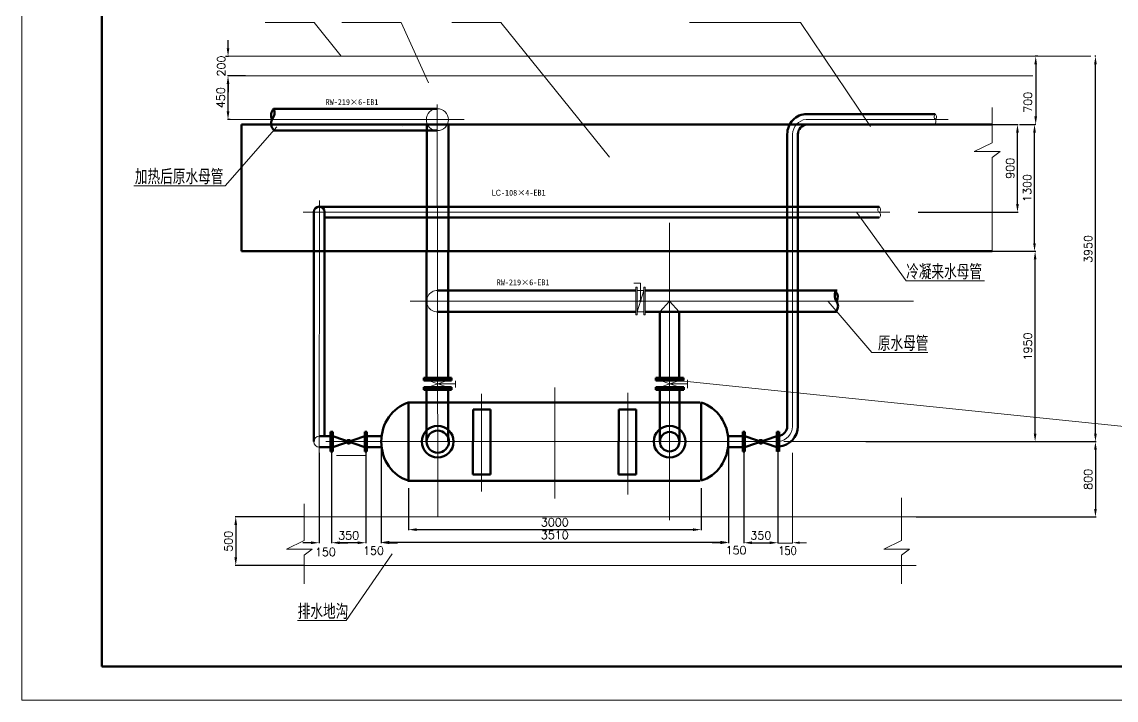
# Model space of a CAD drawing. Extents: x -13299 to -11289, y 2095 to 3220.
# Drawn here: x -13299 to -12962.5, y 2780.8 to 2989.4 of the extents above; entities that cross this region are included whole.
import ezdxf

# ---------------------------------------------------------------- set-up
doc = ezdxf.new("R2010")
doc.units = 0
doc.header["$LTSCALE"] = 10
doc.header["$MEASUREMENT"] = 0
doc.layers.get('Defpoints').update_dxf_attribs({"linetype": 'CONTINUOUS'})
for name, color, linetype, lineweight in [('1', 2, 'CONTINUOUS', 13), ('管道', 7, 'CONTINUOUS', 53), ('设备', 1, 'CONTINUOUS', 53)]:
    doc.layers.add(name, color=color, linetype=linetype, lineweight=lineweight)
doc.styles.add('HZTXT', font='txt', dxfattribs={"bigfont": 'HZTXT'})
doc.styles.get("Standard").update_dxf_attribs({"font": 'romant.shx', "width": 0.85, "bigfont": 'hztxt1.shx'})
doc.dimstyles.new('副本STANDARD', dxfattribs={"dimtxt": 2.5, "dimasz": 2.5, "dimexe": 0.18, "dimexo": 0.0625, "dimgap": 1, "dimtad": 1, "dimdec": 4, "dimzin": 0, "dimdsep": 46, "dimtxsty": 'HZTXT', "dimcen": 0.09, "dimclrt": 2, "dimadec": 0, "dimazin": 0, "dimtfac": 1, "dimtdec": 4, "dimtofl": 0, "dimtmove": 2, "dimatfit": 3, "dimfxl": 0, "dimtolj": 1, "dimtzin": 0, "dimarcsym": 0})

# ---------------------------------------------------------------- blocks, each defined once
blk = doc.blocks.new('*D103')
at = {"layer": '1', "color": 0, "lineweight": -2}
for p, q in [((-13235.63, 2981.32), (-13235.63, 2983.82)), ((-13236.46, 2978.82), (-13235.45, 2978.82)), ((-13233.72, 2972.82), (-13235.81, 2972.82)), ((-13235.63, 2970.32), (-13235.63, 2967.82))]:
    blk.add_line(p, q, dxfattribs=at)
at = {"layer": '1', "color": 0}
for points in [[(-13236.05, 2981.32), (-13235.22, 2981.32), (-13235.63, 2978.82)], [(-13236.05, 2970.32), (-13235.22, 2970.32), (-13235.63, 2972.82)]]:
    blk.add_solid(points, dxfattribs=at)
at = {"layer": 'Defpoints', "color": 0}
for p in [(-13236.52, 2978.82), (-13235.63, 2972.82), (-13233.65, 2972.82)]:
    blk.add_point(p, dxfattribs=at)
at = {"layer": '1', "color": 2, "insert": (-13237.73, 2975.82), "char_height": 2.5, "attachment_point": 5, "rotation": 90, "style": 'HZTXT'}
blk.add_mtext('\\A1;200', dxfattribs=at)
blk = doc.blocks.new('*D105')
at = {"layer": '1', "color": 0, "lineweight": -2}
for p, q in [((-13230.31, 2972.82), (-13235.81, 2972.82)), ((-13235.63, 2961.91), (-13235.63, 2970.32)), ((-13235, 2959.41), (-13235.81, 2959.41))]:
    blk.add_line(p, q, dxfattribs=at)
at = {"layer": '1', "color": 0}
for points in [[(-13236.05, 2970.32), (-13235.22, 2970.32), (-13235.63, 2972.82)], [(-13236.05, 2961.91), (-13235.22, 2961.91), (-13235.63, 2959.41)]]:
    blk.add_solid(points, dxfattribs=at)
at = {"layer": 'Defpoints', "color": 0}
for p in [(-13235.63, 2972.82), (-13230.24, 2972.82), (-13234.94, 2959.41)]:
    blk.add_point(p, dxfattribs=at)
at = {"layer": '1', "color": 2, "insert": (-13237.88, 2966.12), "char_height": 2.5, "attachment_point": 5, "rotation": 90, "style": 'HZTXT'}
blk.add_mtext('\\A1;450', dxfattribs=at)
blk = doc.blocks.new('*D106')
at = {"layer": '1', "color": 0, "lineweight": -2}
for p, q in [((-12986.51, 2978.82), (-12987.39, 2978.82)), ((-12987.21, 2976.32), (-12987.21, 2960.34)), ((-12987.17, 2957.84), (-12987.39, 2957.84))]:
    blk.add_line(p, q, dxfattribs=at)
at = {"layer": '1', "color": 0}
for points in [[(-12987.63, 2976.32), (-12986.8, 2976.32), (-12987.21, 2978.82)], [(-12987.63, 2960.34), (-12986.8, 2960.34), (-12987.21, 2957.84)]]:
    blk.add_solid(points, dxfattribs=at)
at = {"layer": 'Defpoints', "color": 0}
for p in [(-12986.45, 2978.82), (-12987.21, 2957.84), (-12987.1, 2957.84)]:
    blk.add_point(p, dxfattribs=at)
at = {"layer": '1', "color": 2, "insert": (-12989.62, 2964.68), "char_height": 2.5, "attachment_point": 5, "rotation": 90, "style": 'HZTXT'}
blk.add_mtext('\\A1;700', dxfattribs=at)
blk = doc.blocks.new('*D107')
at = {"layer": '1', "color": 0, "lineweight": -2}
for p, q in [((-12968.72, 2978.82), (-12969.01, 2978.82)), ((-12968.83, 2862.82), (-12968.83, 2976.32)), ((-12968.72, 2860.32), (-12969.01, 2860.32))]:
    blk.add_line(p, q, dxfattribs=at)
at = {"layer": '1', "color": 0}
for points in [[(-12969.25, 2976.32), (-12968.42, 2976.32), (-12968.83, 2978.82)], [(-12969.25, 2862.82), (-12968.42, 2862.82), (-12968.83, 2860.32)]]:
    blk.add_solid(points, dxfattribs=at)
at = {"layer": 'Defpoints', "color": 0}
for p in [(-12968.83, 2978.82), (-12968.65, 2978.82), (-12968.65, 2860.32)]:
    blk.add_point(p, dxfattribs=at)
at = {"layer": '1', "color": 2, "insert": (-12971.08, 2919.57), "char_height": 2.5, "attachment_point": 5, "rotation": 90, "style": 'HZTXT'}
blk.add_mtext('\\A1;3950', dxfattribs=at)
blk = doc.blocks.new('*D193')
at = {"layer": '1', "color": 0, "lineweight": -2}
for p, q in [((-12992.22, 2957.84), (-12987.39, 2957.84)), ((-12987.57, 2921.35), (-12987.57, 2955.34)), ((-12997.47, 2918.85), (-12987.39, 2918.85))]:
    blk.add_line(p, q, dxfattribs=at)
at = {"layer": '1', "color": 0}
for points in [[(-12987.99, 2955.34), (-12987.16, 2955.34), (-12987.57, 2957.84)], [(-12987.99, 2921.35), (-12987.16, 2921.35), (-12987.57, 2918.85)]]:
    blk.add_solid(points, dxfattribs=at)
at = {"layer": 'Defpoints', "color": 0}
for p in [(-12992.28, 2957.84), (-12987.57, 2957.84), (-12997.53, 2918.85)]:
    blk.add_point(p, dxfattribs=at)
at = {"layer": '1', "color": 2, "insert": (-12989.82, 2938.34), "char_height": 2.5, "attachment_point": 5, "rotation": 90, "style": 'HZTXT'}
blk.add_mtext('\\A1;1300', dxfattribs=at)
blk = doc.blocks.new('*D233')
at = {"layer": '1', "color": 0, "lineweight": -2}
for p, q in [((-13039.51, 2860.32), (-12968.65, 2860.32)), ((-12968.83, 2857.82), (-12968.83, 2839.65)), ((-13023.94, 2837.15), (-12968.65, 2837.15))]:
    blk.add_line(p, q, dxfattribs=at)
at = {"layer": '1', "color": 0}
for points in [[(-12969.25, 2857.82), (-12968.42, 2857.82), (-12968.83, 2860.32)], [(-12969.25, 2839.65), (-12968.42, 2839.65), (-12968.83, 2837.15)]]:
    blk.add_solid(points, dxfattribs=at)
at = {"layer": 'Defpoints', "color": 0}
for p in [(-13039.57, 2860.32), (-13024, 2837.15), (-12968.83, 2837.15)]:
    blk.add_point(p, dxfattribs=at)
at = {"layer": '1', "color": 2, "insert": (-12971.08, 2848.73), "char_height": 2.5, "attachment_point": 5, "rotation": 90, "style": 'HZTXT'}
blk.add_mtext('\\A1;800', dxfattribs=at)
blk = doc.blocks.new('*D234')
at = {"layer": '1', "color": 0, "lineweight": -2}
for p, q in [((-13000.7, 2957.84), (-12992.64, 2957.84)), ((-12992.82, 2933.39), (-12992.82, 2955.34)), ((-13023.36, 2930.89), (-12992.64, 2930.89))]:
    blk.add_line(p, q, dxfattribs=at)
at = {"layer": '1', "color": 0}
for points in [[(-12993.23, 2955.34), (-12992.4, 2955.34), (-12992.82, 2957.84)], [(-12993.23, 2933.39), (-12992.4, 2933.39), (-12992.82, 2930.89)]]:
    blk.add_solid(points, dxfattribs=at)
at = {"layer": 'Defpoints', "color": 0}
for p in [(-13000.76, 2957.84), (-12992.82, 2957.84), (-13023.43, 2930.89)]:
    blk.add_point(p, dxfattribs=at)
at = {"layer": '1', "color": 2, "insert": (-12995.07, 2944.37), "char_height": 2.5, "attachment_point": 5, "rotation": 90, "style": 'HZTXT'}
blk.add_mtext('\\A1;900', dxfattribs=at)
blk = doc.blocks.new('*D235')
at = {"layer": '1', "color": 0, "lineweight": -2}
for p, q in [((-13081.75, 2860.26), (-13081.75, 2829.05)), ((-13076.99, 2860.19), (-13076.99, 2829.05)), ((-13084.25, 2829.23), (-13086.75, 2829.23)), ((-13074.49, 2829.23), (-13071.99, 2829.23))]:
    blk.add_line(p, q, dxfattribs=at)
at = {"layer": '1', "color": 0}
for points in [[(-13084.25, 2829.65), (-13084.25, 2828.81), (-13081.75, 2829.23)], [(-13074.49, 2829.65), (-13074.49, 2828.81), (-13076.99, 2829.23)]]:
    blk.add_solid(points, dxfattribs=at)
at = {"layer": 'Defpoints', "color": 0}
for p in [(-13081.75, 2860.32), (-13076.99, 2860.25), (-13081.75, 2829.23)]:
    blk.add_point(p, dxfattribs=at)
at = {"layer": '1', "color": 2, "insert": (-13079.37, 2826.94), "char_height": 2.5, "attachment_point": 5, "style": 'HZTXT'}
blk.add_mtext('\\A1;150', dxfattribs=at)
blk = doc.blocks.new('*D236')
at = {"layer": '1', "color": 0, "lineweight": -2}
for p, q in [((-13076.99, 2857.18), (-13076.99, 2829.05)), ((-13066.51, 2857.2), (-13066.51, 2829.05)), ((-13074.49, 2829.23), (-13069.01, 2829.23))]:
    blk.add_line(p, q, dxfattribs=at)
at = {"layer": '1', "color": 0}
for points in [[(-13074.49, 2829.65), (-13074.49, 2828.81), (-13076.99, 2829.23)], [(-13069.01, 2829.65), (-13069.01, 2828.81), (-13066.51, 2829.23)]]:
    blk.add_solid(points, dxfattribs=at)
at = {"layer": 'Defpoints', "color": 0}
for p in [(-13076.99, 2857.25), (-13066.51, 2857.26), (-13066.51, 2829.23)]:
    blk.add_point(p, dxfattribs=at)
at = {"layer": '1', "color": 2, "insert": (-13071.75, 2831.48), "char_height": 2.5, "attachment_point": 5, "style": 'HZTXT'}
blk.add_mtext('\\A1;350', dxfattribs=at)
blk = doc.blocks.new('*D237')
at = {"layer": '1', "color": 0, "lineweight": -2}
for p, q in [((-13207.6, 2856.87), (-13207.6, 2829.05)), ((-13203.76, 2856.87), (-13203.76, 2829.05)), ((-13210.1, 2829.23), (-13212.6, 2829.23)), ((-13201.26, 2829.23), (-13198.76, 2829.23))]:
    blk.add_line(p, q, dxfattribs=at)
at = {"layer": '1', "color": 0}
for points in [[(-13210.1, 2829.65), (-13210.1, 2828.81), (-13207.6, 2829.23)], [(-13201.26, 2829.65), (-13201.26, 2828.81), (-13203.76, 2829.23)]]:
    blk.add_solid(points, dxfattribs=at)
at = {"layer": 'Defpoints', "color": 0}
for p in [(-13207.6, 2856.93), (-13203.76, 2856.93), (-13203.76, 2829.23)]:
    blk.add_point(p, dxfattribs=at)
at = {"layer": '1', "color": 2, "insert": (-13205.68, 2826.39), "char_height": 2.5, "attachment_point": 5, "style": 'HZTXT'}
blk.add_mtext('\\A1;150', dxfattribs=at)
blk = doc.blocks.new('*D238')
at = {"layer": '1', "color": 0, "lineweight": -2}
for p, q in [((-13203.76, 2857.2), (-13203.76, 2829.05)), ((-13193.27, 2857.18), (-13193.27, 2829.05)), ((-13195.77, 2829.23), (-13201.26, 2829.23))]:
    blk.add_line(p, q, dxfattribs=at)
at = {"layer": '1', "color": 0}
for points in [[(-13201.26, 2829.65), (-13201.26, 2828.81), (-13203.76, 2829.23)], [(-13195.77, 2829.65), (-13195.77, 2828.81), (-13193.27, 2829.23)]]:
    blk.add_solid(points, dxfattribs=at)
at = {"layer": 'Defpoints', "color": 0}
for p in [(-13203.76, 2857.26), (-13193.27, 2857.25), (-13203.76, 2829.23)]:
    blk.add_point(p, dxfattribs=at)
at = {"layer": '1', "color": 2, "insert": (-13198.52, 2831.48), "char_height": 2.5, "attachment_point": 5, "style": 'HZTXT'}
blk.add_mtext('\\A1;350', dxfattribs=at)
blk = doc.blocks.new('*D239')
at = {"layer": 'Defpoints', "color": 0}
for p in [(-13193.27, 2860.25), (-13188.52, 2860.32), (-13188.52, 2829.23)]:
    blk.add_point(p, dxfattribs=at)
at = {"layer": '管道', "color": 0, "lineweight": -2}
for p, q in [((-13193.27, 2860.19), (-13193.27, 2829.05)), ((-13188.52, 2860.26), (-13188.52, 2829.05)), ((-13195.77, 2829.23), (-13198.27, 2829.23)), ((-13186.02, 2829.23), (-13183.52, 2829.23))]:
    blk.add_line(p, q, dxfattribs=at)
at = {"layer": '管道', "color": 0}
for points in [[(-13195.77, 2829.65), (-13195.77, 2828.81), (-13193.27, 2829.23)], [(-13186.02, 2829.65), (-13186.02, 2828.81), (-13188.52, 2829.23)]]:
    blk.add_solid(points, dxfattribs=at)
at = {"layer": '管道', "color": 2, "insert": (-13190.9, 2826.8), "char_height": 2.5, "attachment_point": 5, "style": 'HZTXT'}
blk.add_mtext('\\A1;150', dxfattribs=at)
blk = doc.blocks.new('*D240')
at = {"layer": '1', "color": 0, "lineweight": -2}
for p, q in [((-13188.52, 2860.26), (-13188.52, 2829.2)), ((-13081.75, 2860.26), (-13081.75, 2829.2)), ((-13186.02, 2829.38), (-13084.25, 2829.38))]:
    blk.add_line(p, q, dxfattribs=at)
at = {"layer": '1', "color": 0}
for points in [[(-13186.02, 2829.8), (-13186.02, 2828.97), (-13188.52, 2829.38)], [(-13084.25, 2829.8), (-13084.25, 2828.97), (-13081.75, 2829.38)]]:
    blk.add_solid(points, dxfattribs=at)
at = {"layer": 'Defpoints', "color": 0}
for p in [(-13188.52, 2860.32), (-13081.75, 2860.32), (-13081.75, 2829.38)]:
    blk.add_point(p, dxfattribs=at)
at = {"layer": '1', "color": 2, "insert": (-13135.13, 2831.63), "char_height": 2.5, "attachment_point": 5, "style": 'HZTXT'}
blk.add_mtext('\\A1;3510', dxfattribs=at)
blk = doc.blocks.new('*D241')
at = {"layer": '1', "color": 0, "lineweight": -2}
for p, q in [((-13180.13, 2845.98), (-13180.13, 2833.08)), ((-13090.14, 2845.98), (-13090.14, 2833.08)), ((-13177.63, 2833.26), (-13092.64, 2833.26))]:
    blk.add_line(p, q, dxfattribs=at)
at = {"layer": '1', "color": 0}
for points in [[(-13177.63, 2833.67), (-13177.63, 2832.84), (-13180.13, 2833.26)], [(-13092.64, 2833.67), (-13092.64, 2832.84), (-13090.14, 2833.26)]]:
    blk.add_solid(points, dxfattribs=at)
at = {"layer": 'Defpoints', "color": 0}
for p in [(-13180.13, 2846.04), (-13090.14, 2846.04), (-13090.14, 2833.26)]:
    blk.add_point(p, dxfattribs=at)
at = {"layer": '1', "color": 2, "insert": (-13135.13, 2835.51), "char_height": 2.5, "attachment_point": 5, "style": 'HZTXT'}
blk.add_mtext('\\A1;3000', dxfattribs=at)
blk = doc.blocks.new('*D243')
at = {"layer": '1', "color": 0, "lineweight": -2}
for p, q in [((-13212.26, 2837.15), (-13233.44, 2837.15)), ((-13233.26, 2834.65), (-13233.26, 2824.71)), ((-13212.26, 2822.21), (-13233.44, 2822.21))]:
    blk.add_line(p, q, dxfattribs=at)
at = {"layer": '1', "color": 0}
for points in [[(-13233.68, 2834.65), (-13232.84, 2834.65), (-13233.26, 2837.15)], [(-13233.68, 2824.71), (-13232.84, 2824.71), (-13233.26, 2822.21)]]:
    blk.add_solid(points, dxfattribs=at)
at = {"layer": 'Defpoints', "color": 0}
for p in [(-13212.2, 2837.15), (-13233.26, 2822.21), (-13212.2, 2822.21)]:
    blk.add_point(p, dxfattribs=at)
at = {"layer": '1', "color": 2, "insert": (-13235.51, 2829.68), "char_height": 2.5, "attachment_point": 5, "rotation": 90, "style": 'HZTXT'}
blk.add_mtext('\\A1;500', dxfattribs=at)
blk = doc.blocks.new('*D277')
at = {"layer": '1', "color": 0, "lineweight": -2}
for p, q in [((-13000.55, 2918.85), (-12987.21, 2918.85)), ((-12987.39, 2862.82), (-12987.39, 2916.35)), ((-13006.37, 2860.32), (-12987.21, 2860.32))]:
    blk.add_line(p, q, dxfattribs=at)
at = {"layer": '1', "color": 0}
for points in [[(-12987.81, 2916.35), (-12986.98, 2916.35), (-12987.39, 2918.85)], [(-12987.81, 2862.82), (-12986.98, 2862.82), (-12987.39, 2860.32)]]:
    blk.add_solid(points, dxfattribs=at)
at = {"layer": 'Defpoints', "color": 0}
for p in [(-13000.61, 2918.85), (-12987.39, 2918.85), (-13006.43, 2860.32)]:
    blk.add_point(p, dxfattribs=at)
at = {"layer": '1', "color": 2, "insert": (-12989.64, 2889.58), "char_height": 2.5, "attachment_point": 5, "rotation": 90, "style": 'HZTXT'}
blk.add_mtext('\\A1;1950', dxfattribs=at)

msp = doc.modelspace()

# ---------------------------------------------------------------- hatches: boundary and pattern name
at = {"layer": '1'}
h = msp.add_hatch(color=256, dxfattribs=at)
h.paths.add_polyline_path([(-13108.78607, 2903.59715), (-13108.74449, 2903.67084), (-13108.74449, 2903.99096, 0.026300421), (-13108.78607, 2903.99315, 0.414213562), (-13109.18207, 2903.59715)])
h.paths.add_polyline_path([(-13108.39007, 2903.59715, 0.27061742), (-13108.59149, 2903.94205), (-13108.78607, 2903.59715)])
h.paths.add_polyline_path([(-13108.59149, 2903.94205, 0.102473955), (-13108.74449, 2903.99096), (-13108.74449, 2903.67084)])
h.paths.add_polyline_path([(-13108.78607, 2903.59715), (-13109.18207, 2903.59715, 0.27061742), (-13108.98064, 2903.25225)])
h.paths.add_polyline_path([(-13108.39007, 2903.59715), (-13108.78607, 2903.59715), (-13108.98064, 2903.25225, 0.129122375), (-13108.78607, 2903.20115, 0.414213562)])
h = msp.add_hatch(color=256, dxfattribs=at)
edge = h.paths.add_edge_path()
edge.add_arc((-13198.53236, 2860.29241), 0.89801, 0, 360)
h = msp.add_hatch(color=256, dxfattribs=at)
edge = h.paths.add_edge_path()
edge.add_arc((-13071.77661, 2860.28362), 0.89801, 0, 360)
h = msp.add_hatch(color=256, dxfattribs=at)
h.paths.add_polyline_path([(-13198.52609, 2860.3265), (-13198.59978, 2860.36807), (-13198.9199, 2860.36807, 0.026300421), (-13198.92209, 2860.3265, 0.414213562), (-13198.52609, 2859.9305)])
h.paths.add_polyline_path([(-13198.52609, 2860.7225, 0.27061742), (-13198.87099, 2860.52107), (-13198.52609, 2860.3265)])
h.paths.add_polyline_path([(-13198.87099, 2860.52107, 0.102473955), (-13198.9199, 2860.36807), (-13198.59978, 2860.36807)])
h.paths.add_polyline_path([(-13198.52609, 2860.3265), (-13198.52609, 2859.9305, 0.27061742), (-13198.18119, 2860.13192)])
h.paths.add_polyline_path([(-13198.52609, 2860.7225), (-13198.52609, 2860.3265), (-13198.18119, 2860.13192, 0.129122375), (-13198.13009, 2860.3265, 0.414213562)])
h = msp.add_hatch(color=256, dxfattribs=at)
h.paths.add_polyline_path([(-13071.72605, 2860.30891), (-13071.79974, 2860.35049), (-13072.11986, 2860.35049, 0.026300421), (-13072.12205, 2860.30891, 0.414213562), (-13071.72605, 2859.91291)])
h.paths.add_polyline_path([(-13071.72605, 2860.70491, 0.27061742), (-13072.07094, 2860.50349), (-13071.72605, 2860.30891)])
h.paths.add_polyline_path([(-13072.07094, 2860.50349, 0.102473955), (-13072.11986, 2860.35049), (-13071.79974, 2860.35049)])
h.paths.add_polyline_path([(-13071.72605, 2860.30891), (-13071.72605, 2859.91291, 0.27061742), (-13071.38115, 2860.11434)])
h.paths.add_polyline_path([(-13071.72605, 2860.70491), (-13071.72605, 2860.30891), (-13071.38115, 2860.11434, 0.129122375), (-13071.33005, 2860.30891, 0.414213562)])

# ---------------------------------------------------------------- linework, layer by layer
for p, q in [((-13299.0399, 2780.83484), (-13299.0399, 3200.83484)), ((-13209.18034, 2989.17097), (-13224.17319, 2989.17097)), ((-13209.18034, 2989.17097), (-13200.80664, 2978.81997)), ((-13182.36321, 2989.17097), (-13200.64708, 2989.17097)), ((-13182.36321, 2989.17097), (-13173.98952, 2970.62092)), ((-13151.76073, 2989.17097), (-13166.75358, 2989.17097)), ((-13151.76073, 2989.17097), (-13118.26322, 2947.76362)), ((-13059.50907, 2989.23269), (-13093.68021, 2989.23269)), ((-13059.50907, 2989.23269), (-13038.04867, 2957.21222)), ((-13235.63239, 2978.81997), (-12970.23704, 2978.81997)), ((-12988.10692, 2972.81997), (-13230.24317, 2972.81997)), ((-13171.12806, 2837.06531), (-13171.26251, 2964.0173)), ((-13000.60777, 2952.20359), (-13000.60777, 2963.10343)), ((-13234.94175, 2959.41127), (-13162.969, 2959.41127)), ((-13057.84094, 2959.41127), (-13014.17529, 2959.41127)), ((-13000.60777, 2960.48612), (-13000.60777, 2952.20359)), ((-13236.5594, 2939.03182), (-13220.64847, 2957.12092)), ((-13061.98776, 2865.01418), (-13061.98776, 2954.85757)), ((-13000.60777, 2952.20359), (-13006.09289, 2949.52396)), ((-13006.09289, 2949.52396), (-12998.16993, 2949.52396)), ((-12998.16993, 2949.52396), (-13000.60777, 2947.69693)), ((-13000.60777, 2947.69693), (-13000.60777, 2918.84547)), ((-13236.5594, 2939.03182), (-13264.58541, 2939.03182)), ((-13207.53735, 2934.4471), (-13207.60332, 2852.29497)), ((-13032.04876, 2930.89225), (-13212.47534, 2930.89225)), ((-13027.06173, 2909.7689), (-13042.34959, 2930.89225)), ((-13099.82674, 2836.22134), (-13099.82674, 2927.60608)), ((-13108.78607, 2909.05759), (-13110.86798, 2909.05759)), ((-13108.78607, 2909.05759), (-13108.78607, 2903.59715)), ((-13002.91699, 2909.7689), (-13027.06173, 2909.7689)), ((-13109.83238, 2907.85379), (-13110.24539, 2907.85734)), ((-13110.24539, 2899.31619), (-13110.24539, 2907.85734)), ((-13109.83518, 2907.85734), (-13109.83518, 2899.31265)), ((-13109.83518, 2900.19655), (-13107.72221, 2906.79083)), ((-13109.83518, 2906.79083), (-13107.72221, 2906.79083)), ((-13107.30921, 2907.876), (-13107.72221, 2907.876)), ((-13107.72221, 2907.876), (-13107.72221, 2899.33485)), ((-13107.30921, 2907.876), (-13107.30921, 2899.33485)), ((-13179.65103, 2903.49649), (-13024.83044, 2903.49649)), ((-13102.81929, 2900.19655), (-13099.82674, 2903.49649)), ((-13099.82674, 2903.49649), (-13096.89861, 2900.19655)), ((-13037.63501, 2887.76921), (-13051.01454, 2903.4102)), ((-13109.83518, 2899.31265), (-13110.24539, 2899.31265)), ((-13109.83518, 2900.19655), (-13107.72221, 2900.19655)), ((-13107.30921, 2899.33485), (-13107.71698, 2899.33485)), ((-13020.37618, 2887.76921), (-13037.63501, 2887.76921)), ((-13174.12061, 2879.16926), (-13168.15261, 2877.05629)), ((-13168.166, 2879.16926), (-13174.12061, 2877.05629)), ((-13165.69699, 2878.12014), (-13171.15743, 2878.12014)), ((-13165.69699, 2876.98315), (-13165.69699, 2879.04897)), ((-13102.75522, 2879.16926), (-13096.78722, 2877.05629)), ((-13096.80061, 2879.16926), (-13102.75522, 2877.05629)), ((-13094.3316, 2878.12014), (-13099.79204, 2878.12014)), ((-12953.9259, 2864.29108), (-13097.33802, 2879.16926)), ((-13094.3316, 2876.79394), (-13094.3316, 2879.31749)), ((-13157.63031, 2845.00764), (-13157.63031, 2875.03912)), ((-13135.13406, 2842.85547), (-13135.13406, 2876.94944)), ((-13112.63781, 2844.05057), (-13112.63781, 2875.30918)), ((-13205.54708, 2860.31997), (-13066.16689, 2860.31997)), ((-13064.70502, 2860.31997), (-13039.56933, 2860.31997)), ((-13193.2741, 2856.01403), (-13202.2741, 2856.01403)), ((-13066.50892, 2857.24911), (-13066.8378, 2857.24911)), ((-13066.16689, 2857.24911), (-13066.8378, 2857.24911)), ((-13066.50892, 2856.87632), (-13066.50892, 2829.07643)), ((-13061.97748, 2856.87632), (-13061.97748, 2829.07643)), ((-13212.20081, 2841.15337), (-13212.20081, 2829.89442)), ((-13028.45853, 2837.14982), (-13028.45853, 2843.07931)), ((-13028.45853, 2838.17694), (-13028.45853, 2829.89442)), ((-13024.00451, 2837.14982), (-13216.67163, 2837.14982)), ((-13212.20081, 2829.89442), (-13217.68594, 2827.21478)), ((-13217.68594, 2827.21478), (-13209.76298, 2827.21478)), ((-13209.76298, 2827.21478), (-13212.20081, 2825.38776)), ((-13068.65142, 2829.23069), (-13070.79392, 2829.23069)), ((-13066.50892, 2829.05069), (-13062.00892, 2829.05069)), ((-13059.83498, 2829.23069), (-13057.69248, 2829.23069)), ((-13028.45853, 2829.89442), (-13033.94366, 2827.21478)), ((-13033.94366, 2827.21478), (-13026.02069, 2827.21478)), ((-13026.02069, 2827.21478), (-13028.45853, 2825.38776)), ((-13212.20081, 2825.38776), (-13212.20081, 2816.61803)), ((-13199.25008, 2805.33568), (-13185.11316, 2825.80261)), ((-13028.45853, 2825.38776), (-13028.45853, 2816.61803)), ((-13024.00451, 2822.2133), (-13218.5877, 2822.2133)), ((-13199.25008, 2805.33568), (-13214.24293, 2805.33568)), ((-12705.0399, 2780.83484), (-13299.0399, 2780.83484))]:
    msp.add_line(p, q, dxfattribs=at)
msp.add_circle((-13171.24347, 2959.3376), 3.37238, dxfattribs=at)
for centre, radius, start, end in [((-13057.30846, 2954.76137), 4.68029, 96.5327389, 178.8222445), ((-13017.43369, 2960.20087), 1.04533, 128.0254921, 231.9745079), ((-13019.13428, 2958.74454), 1.23168, 316.6325641, 30.9195836), ((-13018.72157, 2960.20087), 1.04533, 308.0254921, 51.9745079), ((-13034.69924, 2931.67685), 1.04533, 128.0254921, 231.9745079), ((-13035.98712, 2931.67685), 1.04533, 308.0254921, 51.9745079), ((-13035.95995, 2930.03944), 1.02124, 307.0101249, 52.84761), ((-13171.25397, 2903.49649), 3.30032, 89.2778691, 270.860688), ((-13066.70381, 2865.10133), 4.71686, 276.5361948, 358.9413536), ((-13207.53682, 2860.32323), 1.70063, 92.0633083, 267.9366917)]:
    msp.add_arc(centre, radius, start, end, dxfattribs=at)
msp.add_open_spline([(-13181.87325, 2957.26044), (-13181.87325, 2957.26382), (-13181.87327, 2957.26711), (-13181.8733, 2957.27032)], degree=3, dxfattribs=at)
for points in [[(-13068.65142, 2829.58777), (-13068.65142, 2828.87361), (-13066.50892, 2829.23069)], [(-13059.83498, 2829.58777), (-13059.83498, 2828.87361), (-13061.97748, 2829.23069)]]:
    msp.add_solid(points, dxfattribs=at)
at = {"layer": '管道'}
for p, q in [((-13221.61267, 2962.70994), (-13171.26112, 2962.70994)), ((-13057.58146, 2961.07662), (-13018.08438, 2961.06388)), ((-13000.60777, 2957.83897), (-13231.52175, 2957.83897)), ((-13231.52175, 2918.84547), (-13231.52175, 2957.83897)), ((-13221.59383, 2955.97307), (-13171.24771, 2955.97932)), ((-13174.55727, 2879.99525), (-13174.4596, 2957.83897)), ((-13167.85043, 2957.83897), (-13167.94651, 2879.99525)), ((-13057.49255, 2957.83656), (-13018.24564, 2957.82377)), ((-13063.6072, 2954.89388), (-13063.60776, 2865.01418)), ((-13060.36776, 2865.01418), (-13060.36776, 2954.85757)), ((-13207.49675, 2932.51239), (-13035.34318, 2932.5003)), ((-13209.23744, 2860.32323), (-13209.2263, 2930.87042)), ((-13205.93666, 2862.02276), (-13205.92713, 2930.97171)), ((-13205.88323, 2929.23624), (-13035.3452, 2929.22395)), ((-13000.60777, 2918.84547), (-13231.52175, 2918.84547)), ((-13110.24539, 2906.79655), (-13171.21238, 2906.79655)), ((-13102.8177, 2906.79655), (-13107.30921, 2906.79655)), ((-13048.27501, 2906.79655), (-13106.76222, 2906.79655)), ((-13110.24539, 2900.19655), (-13171.2044, 2900.19655)), ((-13048.49117, 2900.19655), (-13107.30921, 2900.19655)), ((-13102.81929, 2900.19655), (-13102.81929, 2879.99247)), ((-13096.89861, 2900.19655), (-13096.89861, 2880.11704)), ((-13175.44193, 2879.99247), (-13166.89724, 2879.99247)), ((-13175.44193, 2879.16926), (-13175.44193, 2879.99247)), ((-13166.89724, 2879.16926), (-13175.44193, 2879.16926)), ((-13175.43839, 2879.57946), (-13166.89724, 2879.57946)), ((-13166.89724, 2879.16402), (-13166.89724, 2879.98723)), ((-13104.07654, 2879.16926), (-13104.07654, 2879.99247)), ((-13104.07654, 2879.99247), (-13095.53185, 2879.99247)), ((-13095.53185, 2879.16926), (-13104.07654, 2879.16926)), ((-13104.073, 2879.57946), (-13095.53185, 2879.57946)), ((-13095.53185, 2879.16402), (-13095.53185, 2879.98723)), ((-13175.44193, 2876.23832), (-13175.44193, 2877.06153)), ((-13175.44193, 2877.06153), (-13166.89724, 2877.06153)), ((-13166.89724, 2876.23832), (-13175.44193, 2876.23832)), ((-13175.43839, 2876.64852), (-13166.89724, 2876.64852)), ((-13174.55775, 2872.31797), (-13174.55775, 2876.23832)), ((-13167.94288, 2872.31797), (-13167.9464, 2876.23832)), ((-13166.89724, 2876.23308), (-13166.89724, 2877.05629)), ((-13104.03047, 2876.24355), (-13104.03047, 2877.06676)), ((-13104.03047, 2877.06676), (-13095.48578, 2877.06676)), ((-13095.48578, 2876.24355), (-13104.03047, 2876.24355)), ((-13104.02692, 2876.65376), (-13095.48578, 2876.65376)), ((-13102.80739, 2872.31797), (-13102.80739, 2876.24355)), ((-13096.82229, 2872.31797), (-13096.82229, 2876.24355)), ((-13095.48578, 2876.23832), (-13095.48578, 2877.06153)), ((-13174.55775, 2860.31997), (-13174.55775, 2872.31797)), ((-13167.93062, 2860.31997), (-13167.94288, 2872.31797)), ((-13102.80739, 2860.31997), (-13102.80739, 2872.31797)), ((-13096.82229, 2860.31997), (-13096.82229, 2872.31797)), ((-13160.22898, 2870.19624), (-13160.29692, 2850.17652)), ((-13160.22898, 2870.19624), (-13154.86123, 2870.19624)), ((-13154.86123, 2870.19624), (-13154.86123, 2850.17652)), ((-13115.43704, 2870.19624), (-13115.50498, 2850.17652)), ((-13115.43704, 2870.19624), (-13110.06929, 2870.19624)), ((-13110.06929, 2870.19624), (-13110.06929, 2850.17652)), ((-13204.10124, 2862.02276), (-13207.59805, 2862.02276)), ((-13204.10124, 2863.3853), (-13203.43033, 2863.3853)), ((-13204.10124, 2860.32323), (-13204.10124, 2863.3853)), ((-13203.75921, 2863.3853), (-13203.75921, 2860.38101)), ((-13203.75921, 2863.3853), (-13203.43033, 2863.3853)), ((-13203.43033, 2863.3853), (-13203.43033, 2860.32323)), ((-13203.43033, 2858.62371), (-13193.60299, 2862.02276)), ((-13193.60299, 2858.62371), (-13203.43033, 2862.02276)), ((-13192.93208, 2863.37142), (-13193.60299, 2863.37142)), ((-13193.60299, 2863.37142), (-13193.60299, 2860.30935)), ((-13193.2741, 2863.37142), (-13193.2741, 2860.36713)), ((-13192.93208, 2860.30935), (-13192.93208, 2863.37142)), ((-13188.37164, 2862.00888), (-13192.93208, 2862.00888)), ((-13081.89648, 2862.00888), (-13077.33605, 2862.00888)), ((-13077.33605, 2863.37142), (-13076.66514, 2863.37142)), ((-13077.33605, 2860.30935), (-13077.33605, 2863.37142)), ((-13076.99402, 2863.37142), (-13076.99402, 2860.36713)), ((-13076.66514, 2863.37142), (-13076.66514, 2860.30935)), ((-13066.8378, 2862.0107), (-13076.66514, 2858.61165)), ((-13076.66514, 2862.0107), (-13066.8378, 2858.61165)), ((-13066.8378, 2863.37325), (-13066.8378, 2860.31118)), ((-13066.16689, 2863.37325), (-13066.8378, 2863.37325)), ((-13066.50892, 2863.37325), (-13066.50892, 2860.36895)), ((-13066.16689, 2860.31118), (-13066.16689, 2863.37325)), ((-13204.10124, 2858.62371), (-13207.60157, 2858.62371)), ((-13204.10124, 2860.32323), (-13204.10124, 2857.26117)), ((-13203.75921, 2857.26117), (-13203.75921, 2860.26546)), ((-13203.43033, 2857.26117), (-13203.43033, 2860.32323)), ((-13193.60299, 2857.24728), (-13193.60299, 2860.30935)), ((-13193.2741, 2857.24728), (-13193.2741, 2860.25158)), ((-13192.93208, 2860.30935), (-13192.93208, 2857.24728)), ((-13188.37164, 2858.60983), (-13192.93208, 2858.60983)), ((-13081.89648, 2858.60983), (-13077.33605, 2858.60983)), ((-13077.33605, 2860.30935), (-13077.33605, 2857.24728)), ((-13076.99402, 2857.24728), (-13076.99402, 2860.25158)), ((-13076.66514, 2857.24728), (-13076.66514, 2860.30935)), ((-13066.8378, 2857.24911), (-13066.8378, 2860.31118)), ((-13066.50892, 2857.24911), (-13066.50892, 2860.2534)), ((-13066.16689, 2860.31118), (-13066.16689, 2857.24911)), ((-13204.10124, 2857.26117), (-13203.43033, 2857.26117)), ((-13192.93208, 2857.24728), (-13193.60299, 2857.24728)), ((-13077.33605, 2857.24728), (-13076.66514, 2857.24728)), ((-13160.29692, 2850.17652), (-13154.86123, 2850.17652)), ((-13115.50498, 2850.17652), (-13110.06929, 2850.17652))]:
    msp.add_line(p, q, dxfattribs=at)
for centre, radius in [((-13171.12806, 2860.31997), 4.88083), ((-13099.81484, 2860.31997), 4.88083), ((-13171.12806, 2860.31997), 3.42969), ((-13099.81484, 2860.31997), 2.99255)]:
    msp.add_circle(centre, radius, dxfattribs=at)
for centre, radius, start, end in [((-13219.32893, 2960.69729), 3.04405, 138.6103319, 204.990618), ((-13224.42092, 2961.43101), 3.08577, 319.1155609, 24.4853891), ((-13219.18055, 2958.15658), 3.16661, 156.6576733, 220.3500913), ((-13057.52908, 2954.99712), 6.07972, 90.4936108, 181.315318), ((-13057.33856, 2954.81684), 3.02947, 94.5988601, 179.2297535), ((-13207.57737, 2930.94213), 1.6505, 1.0266038, 178.9733962), ((-13046.12871, 2905.21898), 2.89898, 154.579236, 215.0779925), ((-13050.17277, 2904.87736), 2.13268, 321.6107356, 48.0464929), ((-13050.72269, 2902.01752), 2.70619, 325.1741278, 34.8224136), ((-13066.61056, 2865.03677), 6.24284, 274.0753493, 359.7926647), ((-13066.81937, 2865.23749), 3.21936, 281.6933655, 356.0225148)]:
    msp.add_arc(centre, radius, start, end, dxfattribs=at)
at = {"layer": '设备'}
for p, q in [((-13274.49105, 2791.16302), (-13274.49105, 3190.65409)), ((-13180.37817, 2872.31797), (-13090.39317, 2872.31797)), ((-13180.12656, 2872.31797), (-13180.12656, 2848.32197)), ((-13090.14156, 2872.31797), (-13090.14156, 2848.32197)), ((-13180.37817, 2848.26841), (-13090.39317, 2848.26841)), ((-13274.49105, 2791.16302), (-12712.84797, 2791.16302))]:
    msp.add_line(p, q, dxfattribs=at)
msp.add_ellipse((-13177.11434, 2860.31997), major_axis=(0, 12.43998), ratio=0.916549476, start_param=0.26736133, end_param=2.874231323, dxfattribs=at)
at = {"layer": '设备', "extrusion": (0, 0, -1)}
msp.add_ellipse((-13093.15379, 2860.31997), major_axis=(0, 12.43998), ratio=0.916549476, start_param=0.26736133, end_param=2.874231323, dxfattribs=at)

# ---------------------------------------------------------------- texts
at = {"layer": '1'}
for s, insert, char_height, attachment_point in [('{\\fFangSong_GB2312|b0|i0|c134|p49;RW-219×6-EB1}', (-13205.61134, 2965.65061), 1.8, 1), ('{\\fArial|b0|i0|c0|p32;LC\\fFangSong_GB2312|b0|i0|c134|p49;-108×4-EB1}', (-13154.526, 2937.76389), 1.8, 1), ('{\\fFangSong_GB2312|b0|i0|c134|p49;RW-219×6-EB1}', (-13152.988, 2910.21862), 1.8, 1), ('\\A1;150', (-13063.54808, 2826.80887), 2.571, 5)]:
    msp.add_mtext(s, dxfattribs=dict(at, insert=insert, char_height=char_height, attachment_point=attachment_point))
at = {"layer": '1', "char_height": 4.572952, "attachment_point": 1}
for s, insert, width in [('加热后原水母管', (-13264.2774, 2944.04328), 3.775397772187716e-13), ('冷凝来水母管', (-13027.06173, 2914.78036), 34.3902016), ('原水母管', (-13035.7533, 2892.78067), 3.775397772187716e-13), ('排水地沟', (-13214.18915, 2810.34714), 23.5468939)]:
    msp.add_mtext(s, dxfattribs=dict(at, insert=insert, width=width))

# ---------------------------------------------------------------- dimensions: what is measured, and where the dimension line sits
at = {"layer": '1'}
for base, p1, p2, angle, text, picture, middle in [((-13235.63239, 2972.81997), (-13236.51895, 2978.81997), (-13233.65354, 2972.81997), 90, '200', '*D103', (-13237.72802, 2975.81997)), ((-12987.21319, 2957.83897), (-12986.44914, 2978.81997), (-12987.10481, 2957.83897), 90, '700', '*D106', (-12989.62341, 2964.67811)), ((-13081.75194, 2829.23069), (-13076.99402, 2860.25158), (-13081.75194, 2860.31997), 180, '150', '*D235', (-13079.37298, 2826.94127))]:
    dim = msp.add_linear_dim(base=base, p1=p1, p2=p2, angle=angle, text=text, dimstyle='副本STANDARD', dxfattribs=at)
    dim.commit()
    dim.dimension.update_dxf_attribs({"geometry": picture, "text_midpoint": middle, "dimtype": 160})
for base, p1, p2, angle, text, picture, middle in [((-12968.83445, 2978.81997), (-12968.65445, 2860.31997), (-12968.65445, 2978.81997), 90, '3950', '*D107', (-12971.08445, 2919.56997)), ((-13235.63239, 2972.81997), (-13234.94175, 2959.41127), (-13230.24317, 2972.81997), 90, '450', '*D105', (-13237.88239, 2966.11562)), ((-12992.81682, 2957.83897), (-13023.42696, 2930.89225), (-13000.76203, 2957.83897), 90, '900', '*D234', (-12995.06682, 2944.36561)), ((-12987.57319, 2957.83897), (-12997.53147, 2918.84547), (-12992.27796, 2957.83897), 90, '1300', '*D193', (-12989.82319, 2938.34222)), ((-12987.39319, 2918.84547), (-13006.43348, 2860.31997), (-13000.60777, 2918.84547), 90, '1950', '*D277', (-12989.64319, 2889.58272)), ((-12968.83445, 2837.14982), (-13039.56933, 2860.31997), (-13024.00451, 2837.14982), 90, '800', '*D233', (-12971.08445, 2848.7349)), ((-13066.50892, 2829.23069), (-13076.99402, 2857.24728), (-13066.50892, 2857.26117), 180, '350', '*D236', (-13071.75147, 2831.48069)), ((-13233.26101, 2822.2133), (-13212.20081, 2837.14982), (-13212.20081, 2822.2133), 90, '500', '*D243', (-13235.51101, 2829.68156))]:
    dim = msp.add_linear_dim(base=base, p1=p1, p2=p2, angle=angle, text=text, dimstyle='副本STANDARD', dxfattribs=at)
    dim.commit()
    dim.dimension.update_dxf_attribs({"geometry": picture, "text_midpoint": middle})
for base, p1, p2, text, picture, middle in [((-13081.75194, 2829.38495), (-13188.51619, 2860.31997), (-13081.75194, 2860.31997), '3510', '*D240', (-13135.13406, 2831.63495)), ((-13203.75921, 2829.23069), (-13193.2741, 2857.24728), (-13203.75921, 2857.26117), '350', '*D238', (-13198.51666, 2831.48069)), ((-13090.14156, 2833.25535), (-13180.12656, 2846.03856), (-13090.14156, 2846.03856), '3000', '*D241', (-13135.13406, 2835.50535))]:
    dim = msp.add_linear_dim(base=base, p1=p1, p2=p2, text=text, dimstyle='副本STANDARD', dxfattribs=at)
    dim.commit()
    dim.dimension.update_dxf_attribs({"geometry": picture, "text_midpoint": middle})
dim = msp.add_linear_dim(base=(-13203.75921, 2829.23069), p1=(-13207.60332, 2856.92988), p2=(-13203.75921, 2856.92988), text='150', dimstyle='副本STANDARD', dxfattribs=at)
dim.commit()
dim.dimension.update_dxf_attribs({"geometry": '*D237', "text_midpoint": (-13205.68127, 2826.39381), "dimtype": 160})
at = {"layer": '管道'}
dim = msp.add_linear_dim(base=(-13188.51619, 2829.23069), p1=(-13193.2741, 2860.25158), p2=(-13188.51619, 2860.31997), text='150', dimstyle='副本STANDARD', dxfattribs=at)
dim.commit()
dim.dimension.update_dxf_attribs({"geometry": '*D239', "text_midpoint": (-13190.89515, 2826.80319), "dimtype": 160})

doc.saveas('drawing.dxf')
